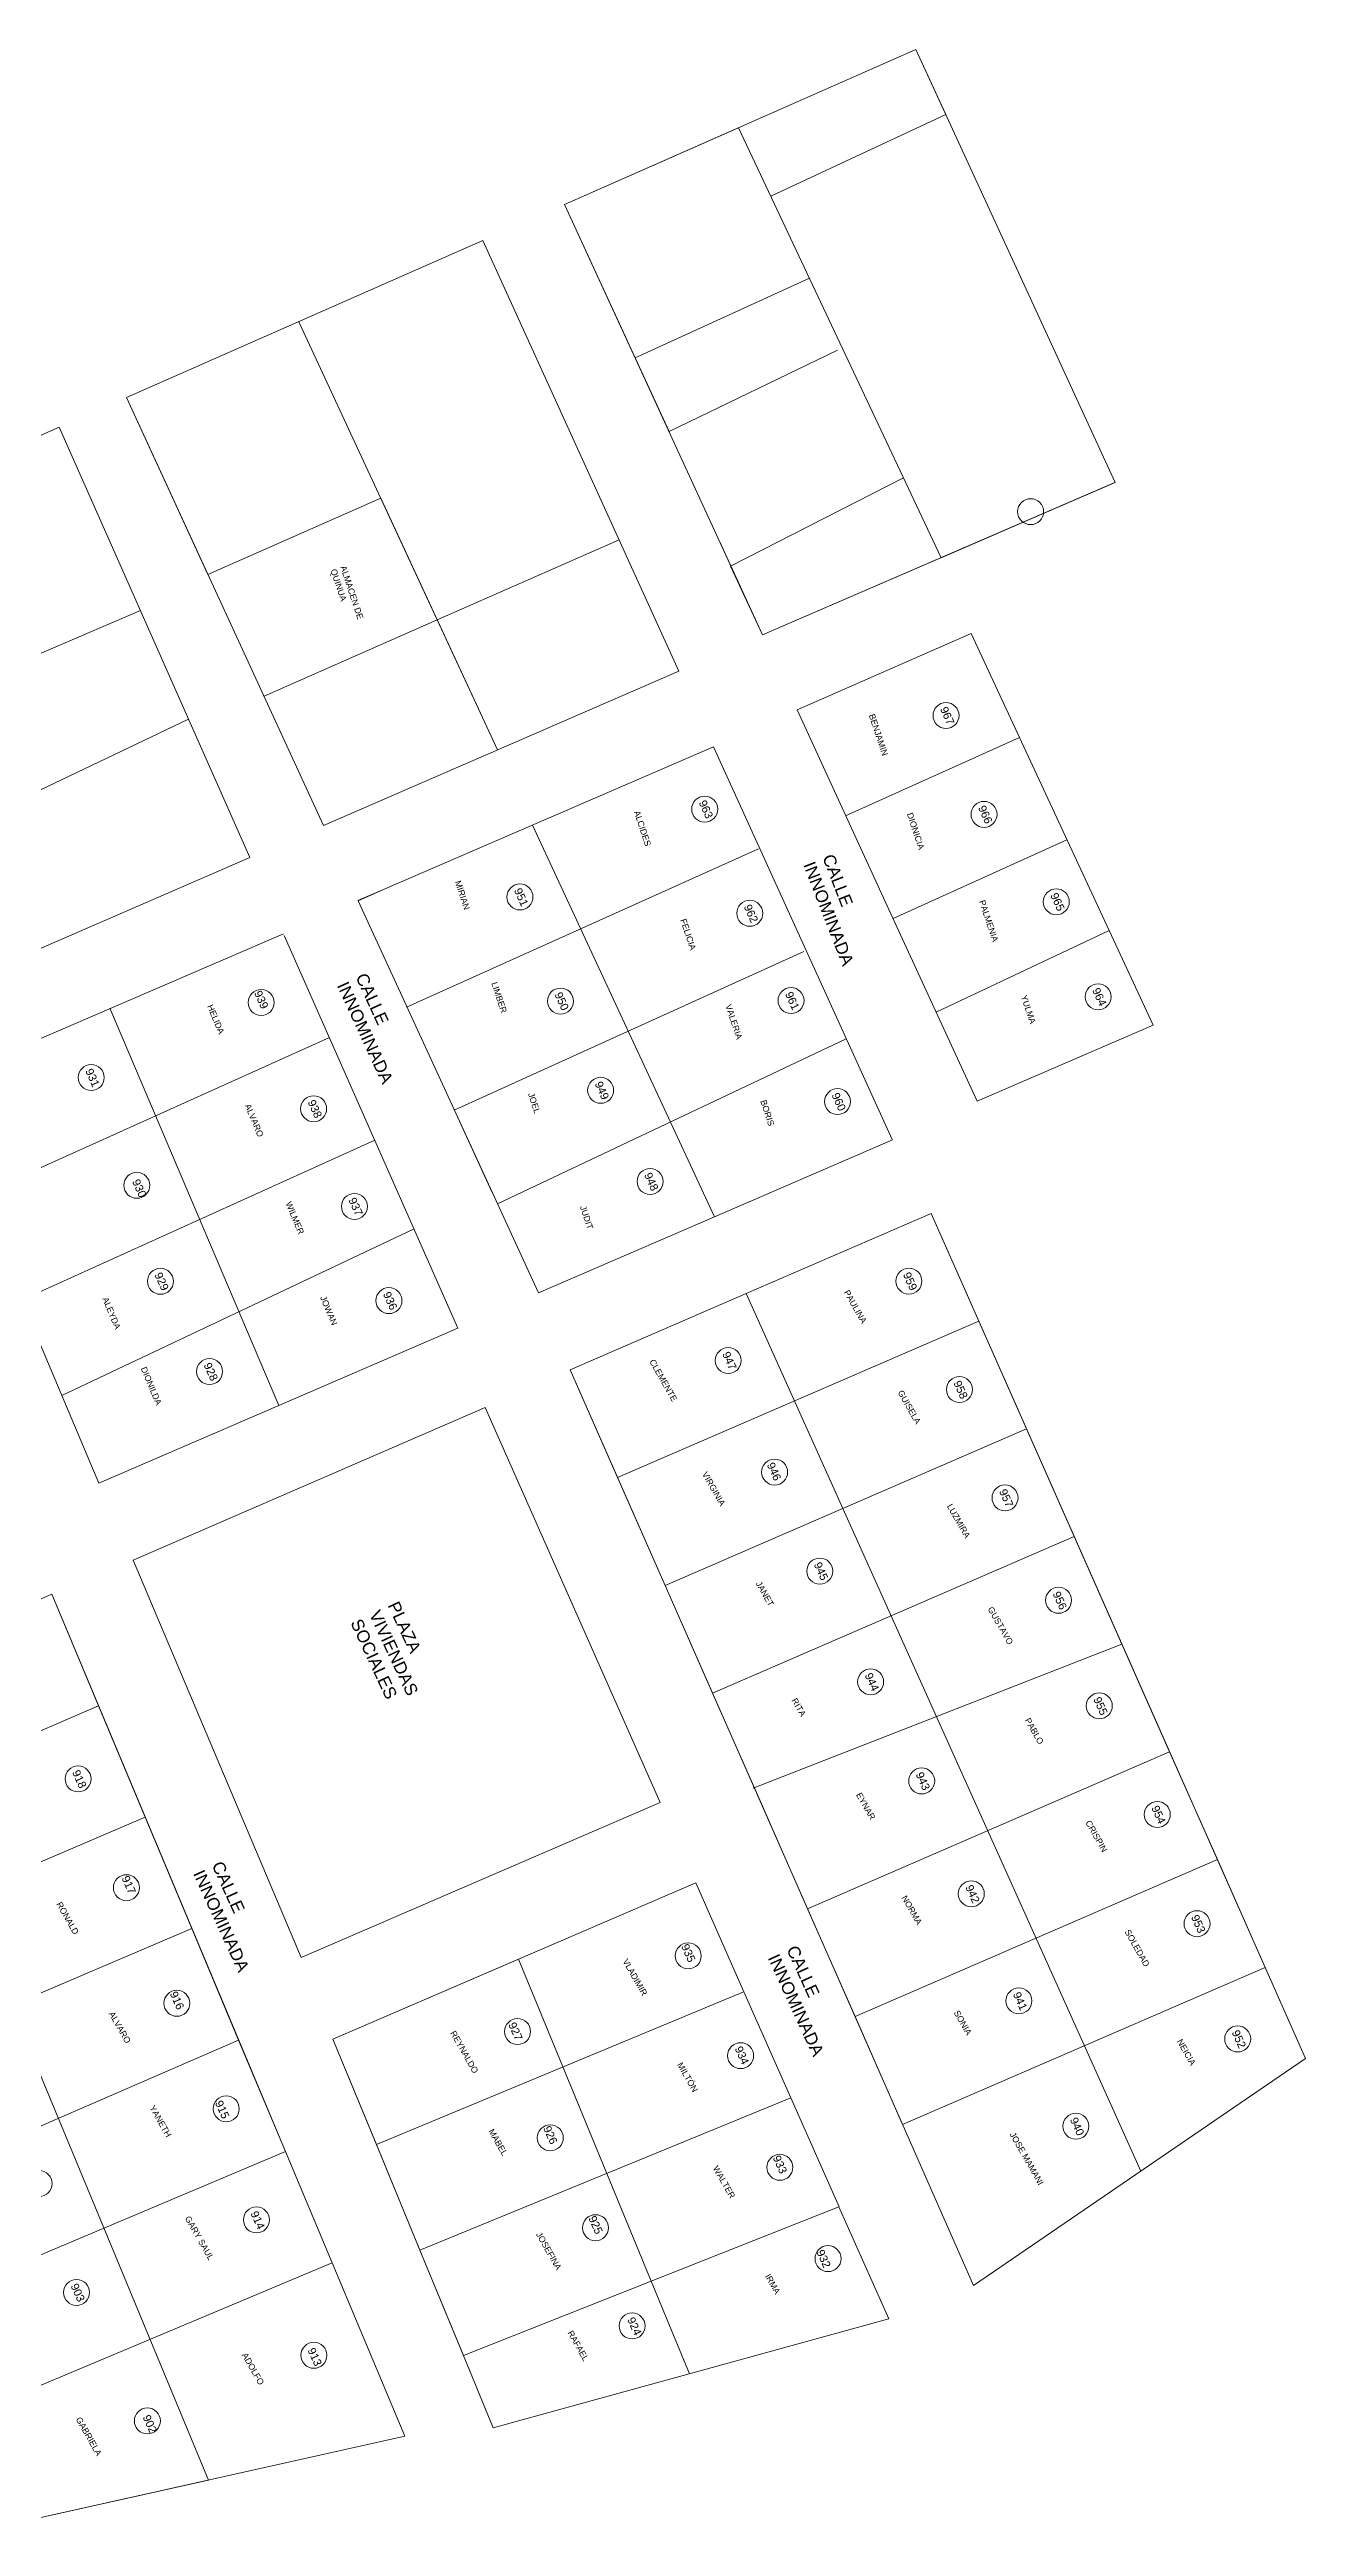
# Model space of a CAD drawing. Header units: metres. Extents: x 577726 to 579252, y 7804053 to 7806277.
# Drawn here: x 578986 to 579252, y 7805456 to 7805979 of the extents above; entities that cross this region are included whole.
import ezdxf

# ---------------------------------------------------------------- set-up
doc = ezdxf.new("R2010")
doc.units = ezdxf.units.M
doc.layers.add('CODIGOS', color=80, linetype='Continuous', lineweight=20)
doc.layers.add('V-NODE-TEXT', color=11, linetype='Continuous', lineweight=60)
doc.styles.get("Standard").update_dxf_attribs({"font": 'simplex.shx'})

msp = doc.modelspace()

# ---------------------------------------------------------------- linework, layer by layer
at = {"layer": 'CODIGOS', "linetype": 'Continuous', "lineweight": 5}
for centre in [(579193.82, 7805881.31), (579175.92, 7805838.15), (579124.87, 7805818.33), (579183.96, 7805817.23), (579085.79, 7805799.75), (579199.25, 7805798.73), (579134.4, 7805796.29), (579031.04, 7805777.4), (579094.36, 7805777.71), (579143.13, 7805777.81), (579208.1, 7805778.62), (578995.09, 7805761.52), (579102.86, 7805758.82), (579152.97, 7805756.43), (579042.14, 7805754.92), (579004.73, 7805738.71), (579113.32, 7805739.52), (579050.77, 7805734.23), (579009.73, 7805718.39), (579058.07, 7805714.3), (579168.07, 7805718.43), (579020.13, 7805699.28), (579129.84, 7805701.62), (579178.76, 7805695.48), (579139.66, 7805678.01), (579188.4, 7805672.54), (579149.21, 7805657.05), (579199.73, 7805650.87), (579159.98, 7805633.61), (579208.35, 7805628.52), (578992.31, 7805613.05), (579170.77, 7805612.62), (579220.62, 7805605.52), (579002.53, 7805590.03), (579181.27, 7805588.74), (579229.02, 7805582.41), (579121.39, 7805575.6), (579013.21, 7805565.56), (579191.34, 7805566.07), (579085.28, 7805559.57), (579237.62, 7805558.01), (579132.47, 7805554.47), (579023.65, 7805543.23), (579092.2, 7805537.08), (579203.39, 7805539.53), (578984.06, 7805527.4), (579140.77, 7805530.84), (579030.04, 7805519.7), (579101.77, 7805518.05), (579150.96, 7805511.51), (578991.98, 7805504.35), (579109.51, 7805497.26), (579042.2, 7805491.05), (579006.96, 7805477.15)]:
    msp.add_circle(centre, 2.75, dxfattribs=at)
at = {"layer": 'V-NODE-TEXT', "lineweight": 5}
for p, q in [((579174.89, 7805871.57), (579132.02, 7805962.57)), ((579095.23, 7805946.32), (579137.13, 7805855.21)), ((578938.13, 7805877.04), (578988.32, 7805899.17)), ((579028.61, 7805808.1), (578988.32, 7805899.17)), ((579130.36, 7805869.8), (579166.92, 7805888.48)), ((579137.13, 7805855.21), (579211.79, 7805887.56)), ((579211.79, 7805887.56), (579174.89, 7805871.57)), ((579137.13, 7805855.21), (579130.36, 7805869.8)), ((579219.73, 7805772.58), (579181.26, 7805855.5)), ((579164.26, 7805796.2), (579144.42, 7805839.34)), ((579191.46, 7805833.51), (579154.64, 7805816.94)), ((579126.7, 7805831.51), (579056.94, 7805801.36)), ((579126.7, 7805831.51), (579164.52, 7805748.41)), ((579126.91, 7805732.05), (579088.44, 7805814.97)), ((579201.51, 7805811.86), (579164.73, 7805795.18)), ((579136.26, 7805809.91), (579061.82, 7805776.41)), ((579051.51, 7805799), (579056.94, 7805801.36)), ((579056.94, 7805801.36), (579056.94, 7805801.36)), ((579056.94, 7805801.36), (579056.94, 7805801.36)), ((579071.43, 7805755.67), (579051.53, 7805798.95)), ((579164.26, 7805796.2), (579182.51, 7805756.5)), ((578961.19, 7805759.79), (579035.75, 7805791.96)), ((579035.92, 7805791.57), (579072.68, 7805708.48)), ((579210.41, 7805792.66), (579173.85, 7805775.35)), ((579145.87, 7805788.19), (579071.9, 7805754.65)), ((578999.03, 7805776.24), (579034.77, 7805692.13)), ((579045.47, 7805769.98), (578971.04, 7805736.47)), ((579154.81, 7805769.75), (579081.02, 7805734.82)), ((578961.19, 7805759.79), (578996.7, 7805675.66)), ((579079.87, 7805737.32), (579071.43, 7805755.67)), ((579071.43, 7805755.67), (579078.69, 7805739.88)), ((579071.43, 7805755.67), (579089.69, 7805715.97)), ((579164.57, 7805748.31), (579126.91, 7805732.05)), ((579055.08, 7805748.25), (578980.37, 7805714.37)), ((579172.75, 7805732.77), (579182.84, 7805709.97)), ((579063.43, 7805729.53), (578988.87, 7805694.23)), ((579126.91, 7805732.05), (579126.91, 7805732.05)), ((579182.84, 7805709.97), (579192.94, 7805687.17)), ((579003.97, 7805659.35), (579078.46, 7805691.67)), ((579078.46, 7805691.67), (579115.46, 7805608.04)), ((579192.94, 7805687.17), (579203.04, 7805664.37)), ((579003.97, 7805659.35), (579039.49, 7805575.22)), ((579126.54, 7805631.21), (579203.04, 7805664.37)), ((579203.04, 7805664.37), (579213.13, 7805641.57)), ((578911.09, 7805619.35), (578986.73, 7805652.13)), ((579135.14, 7805611.12), (579213.13, 7805641.57)), ((579213.13, 7805641.57), (579223.23, 7805618.77)), ((578920.98, 7805595.76), (578996.62, 7805628.54)), ((579146.64, 7805585.57), (579223.23, 7805618.77)), ((579223.23, 7805618.77), (579233.32, 7805595.97)), ((578930.74, 7805572.46), (579006.5, 7805604.95)), ((579156.69, 7805562.74), (579233.32, 7805595.97)), ((579233.32, 7805595.97), (579243.42, 7805573.17)), ((579122.96, 7805591.09), (579132.89, 7805568.64)), ((578940.57, 7805549.02), (579016.39, 7805581.36)), ((579046.23, 7805557.95), (579085.47, 7805574.9)), ((579166.74, 7805539.92), (579243.42, 7805573.17)), ((579132.89, 7805568.64), (579143.1, 7805545.54)), ((578950.64, 7805524.98), (579026.28, 7805557.77)), ((579143.1, 7805545.54), (579153.32, 7805522.45)), ((578960.22, 7805502.13), (579036.17, 7805534.18)), ((578970.04, 7805478.69), (579046.06, 7805510.59)), ((579073.82, 7805491.01), (579113.56, 7805506.75)), ((578979.7, 7805455.64), (579061.42, 7805473.94)), ((578979.7, 7805455.64), (579019.89, 7805464.64))]:
    msp.add_line(p, q, dxfattribs=at)
at = {"layer": 'V-NODE-TEXT', "lineweight": 5, "flags": 128}
for points in [[(579095.23, 7805946.32), (579169.55, 7805979.15)], [(579169.57, 7805979.1), (579169.55, 7805979.15), (579169.57, 7805979.1), (579169.55, 7805979.15), (579169.55, 7805979.15), (579175.89, 7805965.35), (579138.86, 7805948.07), (579138.86, 7805948.07)], [(579169.55, 7805979.15), (579211.67, 7805887.51)], [(579095.23, 7805946.32), (579132.02, 7805962.57)], [(579095.23, 7805946.32), (579110.14, 7805913.9), (579147.02, 7805930.74)], [(579002.57, 7805905.45), (579077.92, 7805938.68)], [(579119.42, 7805847.52), (579077.92, 7805938.68)], [(579081.06, 7805830.87), (579039, 7805921.52)], [(579110.14, 7805913.9), (579117.32, 7805898.28), (579152.96, 7805915.52)], [(579110.14, 7805913.9), (579117.32, 7805898.28)], [(579044.21, 7805814.87), (579002.57, 7805905.45)], [(579002.57, 7805905.45), (579019.79, 7805867.99), (579056.33, 7805884.18), (579081.06, 7805830.87), (579068.29, 7805858.39), (579031.64, 7805842.22)], [(579137.13, 7805855.21), (579211.67, 7805887.51)], [(579068.29, 7805858.39), (579106.74, 7805875.36)], [(579137.13, 7805855.21), (579137.13, 7805855.21), (579137.13, 7805855.21), (579137.13, 7805855.21), (579137.13, 7805855.21), (579137.13, 7805855.21), (579128, 7805875.06)], [(578982.67, 7805850.61), (579005.48, 7805860.39)], [(579144.42, 7805839.34), (579181.26, 7805855.5)], [(579044.21, 7805814.87), (579119.42, 7805847.52)], [(578954.4, 7805775.88), (578954.4, 7805775.88), (578954.4, 7805775.88), (578954.4, 7805775.88), (578943.07, 7805802.73), (579015.65, 7805837.39)], [(578954.4, 7805775.88), (579028.61, 7805808.1)], [(579051.53, 7805798.95), (579056.94, 7805801.36)], [(579219.73, 7805772.58), (579182.51, 7805756.5)], [(579172.75, 7805732.77), (579133.63, 7805715.81), (579096.4, 7805699.68)], [(579172.75, 7805732.77), (579251.97, 7805553.85)], [(579172.75, 7805732.77), (579246.53, 7805566.15)], [(579126.91, 7805732.05), (579089.69, 7805715.97)], [(579133.63, 7805715.81), (579217.12, 7805530)], [(578996.7, 7805675.66), (579034.77, 7805692.13), (579072.68, 7805708.48)], [(579106.44, 7805676.85), (579182.84, 7805709.97)], [(579096.4, 7805699.68), (579181.76, 7805505.8), (579251.97, 7805553.85)], [(579096.4, 7805699.68), (579106.44, 7805676.85), (579116.49, 7805654.03), (579126.54, 7805631.21), (579136.59, 7805608.39), (579146.64, 7805585.57), (579156.69, 7805562.74), (579166.74, 7805539.92)], [(579116.49, 7805654.03), (579192.94, 7805687.17)], [(578986.73, 7805652.13), (579061.42, 7805473.94)], [(578986.73, 7805652.13), (578996.62, 7805628.54), (579006.5, 7805604.95), (579016.39, 7805581.36), (579026.28, 7805557.77), (579036.17, 7805534.18), (579046.06, 7805510.59)], [(578986.73, 7805652.13), (578996.62, 7805628.54), (579006.5, 7805604.95), (579016.39, 7805581.36), (579026.28, 7805557.77), (579036.17, 7805534.18), (579046.06, 7805510.59)], [(578948.88, 7805635.73), (579019.89, 7805464.64)], [(579039.49, 7805575.22), (579115.46, 7805608.04)], [(579046.23, 7805557.95), (579122.96, 7805591.09)], [(579085.47, 7805574.9), (579113.56, 7805506.75), (579121.64, 7805487.14)], [(579055.42, 7805535.64), (579132.96, 7805567.9)], [(579046.23, 7805557.95), (579055.85, 7805534.6), (579065.48, 7805511.24), (579075.1, 7805487.89)], [(579046.23, 7805557.95), (579055.42, 7805535.64), (579064.62, 7805513.33), (579073.82, 7805491.01)], [(579064.62, 7805513.33), (579143.1, 7805545.54)], [(579073.82, 7805491.01), (579153.23, 7805522.45)], [(579153.23, 7805522.45), (579163.8, 7805498.77)], [(579080.13, 7805475.69), (579163.8, 7805498.77)], [(579075.1, 7805487.89), (579080.13, 7805475.69)]]:
    msp.add_lwpolyline(points, dxfattribs=at)

# ---------------------------------------------------------------- texts
at = {"layer": 'CODIGOS', "linetype": 'Continuous', "lineweight": 5, "attachment_point": 1}
for s, insert, char_height, width, rotation in [('{\\fArial|b0|i0|c0|p34;ALMACEN DE QUINUA}', (579049, 7805870.02), 1.3031, 16.1023, 288.2645), ('{\\fArial|b0|i0|c0|p34;BENJAMIN}', (579160.81, 7805838.64), 1.3031, 16.1023, 288.2645), ('{\\fArial|b0|i0|c0|p34;967}', (579176.16, 7805840.26), 1.6941, 5.335, 294.126), ('{\\fArial|b0|i0|c0|p34;ALCIDES}', (579111.11, 7805818.18), 1.3031, 16.1023, 288.2645), ('{\\fArial|b0|i0|c0|p34;963}', (579125.11, 7805820.45), 1.6941, 5.335, 294.126), ('{\\fArial|b0|i0|c0|p34;DIONICIA}', (579168.86, 7805817.73), 1.3031, 16.1023, 288.2645), ('{\\fArial|b0|i0|c0|p34;966}', (579184.21, 7805819.35), 1.6941, 5.335, 294.126), ('{\\fArial|b0|i0|c0|p34;CALLE INNOMINADA}', (579152.16, 7805809.11), 2.6062, 32.2047, 291.1728), ('{\\fArial|b0|i0|c0|p34;MIRIAN}', (579073.25, 7805803.36), 1.3031, 16.1023, 288.2645), ('{\\fArial|b0|i0|c0|p34;951}', (579086.03, 7805801.86), 1.6941, 5.335, 294.126), ('{\\fArial|b0|i0|c0|p34;962}', (579134.64, 7805798.4), 1.6941, 5.335, 294.126), ('{\\fArial|b0|i0|c0|p34;PALMENIA}', (579184.14, 7805799.23), 1.3031, 16.1023, 288.2645), ('{\\fArial|b0|i0|c0|p34;965}', (579199.49, 7805800.85), 1.6941, 5.335, 294.126), ('{\\fArial|b0|i0|c0|p34;FELICIA}', (579120.92, 7805795.3), 1.3031, 16.1023, 288.2645), ('{\\fArial|b0|i0|c0|p34;939}', (579031.04, 7805780.15), 1.6941, 5.335, 294.126), ('{\\fArial|b0|i0|c0|p34;CALLE INNOMINADA}', (579053.33, 7805783.94), 2.6062, 32.2047, 294.6337), ('{\\fArial|b0|i0|c0|p34;LIMBER}', (579080.95, 7805781.9), 1.3031, 16.1023, 288.2645), ('{\\fArial|b0|i0|c0|p34;964}', (579208.34, 7805780.74), 1.6941, 5.335, 294.126), ('{\\fArial|b0|i0|c0|p34;HELIDA}', (579020.77, 7805777.14), 1.3031, 16.1023, 292.7379), ('{\\fArial|b0|i0|c0|p34;950}', (579094.6, 7805779.83), 1.6941, 5.335, 294.126), ('{\\fArial|b0|i0|c0|p34;VALERIA}', (579130.46, 7805777.17), 1.3031, 16.1023, 288.2645), ('{\\fArial|b0|i0|c0|p34;961}', (579143.37, 7805779.93), 1.6941, 5.335, 294.126), ('{\\fArial|b0|i0|c0|p34;YULMA}', (579192.99, 7805779.12), 1.3031, 16.1023, 288.2645), ('{\\fArial|b0|i0|c0|p34;931}', (578995.33, 7805763.64), 1.6941, 5.335, 294.126), ('{\\fArial|b0|i0|c0|p34;949}', (579103.11, 7805760.94), 1.6941, 5.335, 294.126), ('{\\fArial|b0|i0|c0|p34;ALVARO}', (579028.74, 7805756.1), 1.3031, 16.1023, 292.7379), ('{\\fArial|b0|i0|c0|p34;938}', (579042.38, 7805757.04), 1.6941, 5.335, 294.126), ('{\\fArial|b0|i0|c0|p34;JOEL}', (579088.71, 7805758.48), 1.3031, 16.1023, 288.2645), ('{\\fArial|b0|i0|c0|p34;BORIS}', (579137.86, 7805756.93), 1.3031, 16.1023, 288.2645), ('{\\fArial|b0|i0|c0|p34;960}', (579153.21, 7805758.54), 1.6941, 5.335, 294.126), ('{\\fArial|b0|i0|c0|p34; 930}', (579004.97, 7805740.83), 1.6941, 5.335, 294.126), ('{\\fArial|b0|i0|c0|p34;948}', (579113.56, 7805741.63), 1.6941, 5.335, 294.126), ('{\\fArial|b0|i0|c0|p34;WILMER}', (579037.37, 7805735.41), 1.3031, 16.1023, 292.7379), ('{\\fArial|b0|i0|c0|p34;937}', (579051.01, 7805736.34), 1.6941, 5.335, 294.126), ('{\\fArial|b0|i0|c0|p34;JUDIT}', (579099.7, 7805734.57), 1.3031, 16.1023, 288.2645), ('{\\fArial|b0|i0|c0|p34;929}', (579009.97, 7805720.51), 1.6941, 5.335, 294.126), ('{\\fArial|b0|i0|c0|p34;959}', (579168.31, 7805720.55), 1.6941, 5.335, 294.126), ('{\\fArial|b0|i0|c0|p34;ALEYDA}', (578998.6, 7805715.21), 1.3031, 16.1023, 292.7379), ('{\\fArial|b0|i0|c0|p34;JOWAN}', (579044.68, 7805715.48), 1.3031, 16.1023, 292.7379), ('{\\fArial|b0|i0|c0|p34;936 }', (579058.31, 7805716.41), 1.6941, 5.335, 294.126), ('{\\fArial|b0|i0|c0|p34;PAULINA}', (579155.38, 7805716.72), 1.3031, 16.1023, 299.5745), ('{\\fArial|b0|i0|c0|p34;CLEMENTE}', (579114.25, 7805702.06), 1.3031, 16.1023, 299.5745), ('{\\fArial|b0|i0|c0|p34;947}', (579130.08, 7805703.73), 1.6941, 5.335, 294.126), ('{\\fArial|b0|i0|c0|p34;DIONILDA}', (579006.73, 7805700.46), 1.3031, 16.1023, 292.7379), ('{\\fArial|b0|i0|c0|p34;928}', (579020.37, 7805701.4), 1.6941, 5.335, 294.126), ('{\\fArial|b0|i0|c0|p34;958}', (579179, 7805697.6), 1.6941, 5.335, 294.126), ('{\\fArial|b0|i0|c0|p34;GUISELA}', (579166.78, 7805695.52), 1.3031, 16.1023, 299.5745), ('{\\fArial|b0|i0|c0|p34;VIRGINIA}', (579125.38, 7805678.27), 1.3031, 16.1023, 299.5745), ('{\\fArial|b0|i0|c0|p34;946}', (579139.52, 7805680.27), 1.6941, 5.335, 294.126), ('{\\fArial|b0|i0|c0|p34;LUZMIRA}', (579177.19, 7805671.45), 1.3031, 16.1023, 299.5745), ('{\\fArial|b0|i0|c0|p34;957}', (579188.65, 7805674.65), 1.6941, 5.335, 294.126), ('{\\fArial|b0|i0|c0|p34;JANET}', (579136.76, 7805655.06), 1.3031, 16.1023, 299.5745), ('{\\fArial|b0|i0|c0|p34;945}', (579149.46, 7805659.17), 1.6941, 5.335, 294.126), ('{\\fArial|b0|i0|c0|p34;PLAZA\\PVIVIENDAS SOCIALES}', (579060.11, 7805650.93), 2.6062, 29.0095, 295.0063), ('{\\fArial|b0|i0|c0|p34;GUSTAVO}', (579185.82, 7805649.69), 1.3031, 16.1023, 299.5745), ('{\\fArial|b0|i0|c0|p34;956}', (579199.97, 7805652.98), 1.6941, 5.335, 294.126), ('{\\fArial|b0|i0|c0|p34;944}', (579160.22, 7805635.72), 1.6941, 5.335, 294.126), ('{\\fArial|b0|i0|c0|p34;RITA}', (579144.32, 7805630.34), 1.3031, 16.1023, 299.5745), ('{\\fArial|b0|i0|c0|p34;955}', (579208.59, 7805630.64), 1.6941, 5.335, 294.126), ('{\\fArial|b0|i0|c0|p34;PABLO}', (579193.67, 7805626.14), 1.3031, 16.1023, 299.5745), ('{\\fArial|b0|i0|c0|p34;918}', (578992.55, 7805615.17), 1.6941, 5.335, 294.126), ('{\\fArial|b0|i0|c0|p34;943}', (579171.01, 7805614.74), 1.6941, 5.335, 294.126), ('{\\fArial|b0|i0|c0|p34;EYNAR}', (579157.97, 7805610.35), 1.3031, 16.1023, 299.5745), ('{\\fArial|b0|i0|c0|p34;954}', (579220.86, 7805607.64), 1.6941, 5.335, 294.126), ('{\\fArial|b0|i0|c0|p34;CRISPIN}', (579206.49, 7805604.46), 1.3031, 16.1023, 299.5745), ('{\\fArial|b0|i0|c0|p34;917}', (579003.01, 7805592.78), 1.6941, 5.335, 294.126), ('{\\fArial|b0|i0|c0|p34;CALLE INNOMINADA}', (579022.89, 7805595.93), 2.6062, 32.2047, 294.6337), ('{\\fArial|b0|i0|c0|p34;RONALD}', (578988.79, 7805587.2), 1.3031, 16.1023, 299.5745), ('{\\fArial|b0|i0|c0|p34;NORMA}', (579167.59, 7805588.56), 1.3031, 16.1023, 299.5745), ('{\\fArial|b0|i0|c0|p34;942}', (579181.52, 7805590.85), 1.6941, 5.335, 294.126), ('{\\fArial|b0|i0|c0|p34;SOLEDAD}', (579214.78, 7805581.35), 1.3031, 16.1023, 299.5745), ('{\\fArial|b0|i0|c0|p34;953}', (579229.27, 7805584.52), 1.6941, 5.335, 294.126), ('{\\fArial|b0|i0|c0|p34;935}', (579121.39, 7805578.35), 1.6941, 5.335, 294.126), ('{\\fArial|b0|i0|c0|p34;CALLE INNOMINADA}', (579144.48, 7805578.11), 2.6062, 32.2047, 294.6337), ('{\\fArial|b0|i0|c0|p34;VLADIMIR}', (579108.58, 7805575.13), 1.3031, 16.1023, 299.5745), ('{\\fArial|b0|i0|c0|p34;916}', (579013.21, 7805568.31), 1.6941, 5.335, 294.126), ('{\\fArial|b0|i0|c0|p34;941}', (579191.58, 7805568.18), 1.6941, 5.335, 294.126), ('{\\fArial|b0|i0|c0|p34;ALVARO}', (578999.89, 7805563.99), 1.3031, 16.1023, 299.5745), ('{\\fArial|b0|i0|c0|p34;927}', (579084.82, 7805561.77), 1.6941, 5.335, 294.126), ('{\\fArial|b0|i0|c0|p34;SONIA}', (579178.64, 7805564.23), 1.3031, 16.1023, 299.5745), ('{\\fArial|b0|i0|c0|p34;952}', (579237.86, 7805560.13), 1.6941, 5.335, 294.126), ('{\\fArial|b0|i0|c0|p34;REYNALDO}', (579072.12, 7805559.92), 1.3031, 16.1023, 299.5745), ('{\\fArial|b0|i0|c0|p34;934}', (579132.72, 7805556.69), 1.6941, 5.335, 294.126), ('{\\fArial|b0|i0|c0|p34;NEICIA}', (579225.84, 7805558.16), 1.3031, 16.1023, 299.5745), ('{\\fArial|b0|i0|c0|p34;MILTÓN}', (579120.12, 7805553.23), 1.3031, 16.1023, 299.5745), ('{\\fArial|b0|i0|c0|p34;915}', (579022.78, 7805545.21), 1.6941, 5.335, 294.126), ('{\\fArial|b0|i0|c0|p34;YANETH}', (579008.49, 7805544.11), 1.3031, 16.1023, 299.5745), ('{\\fArial|b0|i0|c0|p34;MABEL}', (579080.2, 7805539.14), 1.3031, 16.1023, 299.5745), ('{\\fArial|b0|i0|c0|p34;926}', (579092.2, 7805539.83), 1.6941, 5.335, 294.126), ('{\\fArial|b0|i0|c0|p34;940}', (579203.63, 7805541.64), 1.6941, 5.335, 294.126), ('{\\fArial|b0|i0|c0|p34;JOSE MAMANI}', (579190.47, 7805538.46), 1.3031, 16.1023, 299.5745), ('{\\fArial|b0|i0|c0|p34;WALTER}', (579127.67, 7805531.33), 1.3031, 16.1023, 299.5745), ('{\\fArial|b0|i0|c0|p34;933}', (579140.77, 7805533.59), 1.6941, 5.335, 294.126), ('{\\fArial|b0|i0|c0|p34;GARY SAUL}', (579015.98, 7805520.72), 1.3031, 16.1023, 299.5745), ('{\\fArial|b0|i0|c0|p34;914}', (579030.28, 7805521.81), 1.6941, 5.335, 294.126), ('{\\fArial|b0|i0|c0|p34;925}', (579101.77, 7805520.79), 1.6941, 5.335, 294.126), ('{\\fArial|b0|i0|c0|p34;JOSEFINA}', (579090.26, 7805517.33), 1.3031, 16.1023, 299.5745), ('{\\fArial|b0|i0|c0|p34;932}', (579150.01, 7805513.63), 1.6941, 5.335, 294.126), ('{\\fArial|b0|i0|c0|p34;IRMA}', (579138.7, 7805508.44), 1.3031, 16.1023, 299.5745), ('{\\fArial|b0|i0|c0|p34;903}', (578992.22, 7805506.47), 1.6941, 5.335, 294.126), ('{\\fArial|b0|i0|c0|p34;924}', (579109.97, 7805499.34), 1.6941, 5.335, 294.126), ('{\\fArial|b0|i0|c0|p34;913}', (579042.35, 7805492.86), 1.6941, 5.335, 294.126), ('{\\fArial|b0|i0|c0|p34;RAFAEL}', (579096.93, 7805496.45), 1.3031, 16.1023, 299.5745), ('{\\fArial|b0|i0|c0|p34;ADOLFO}', (579028.05, 7805491.76), 1.3031, 16.1023, 299.5745), ('{\\fArial|b0|i0|c0|p34;GABRIELA}', (578992.9, 7805478.17), 1.3031, 16.1023, 299.5745), ('{\\fArial|b0|i0|c0|p34; 902}', (579007.2, 7805479.27), 1.6941, 5.335, 294.126)]:
    msp.add_mtext(s, dxfattribs=dict(at, insert=insert, char_height=char_height, width=width, rotation=rotation))

doc.saveas('drawing.dxf')
